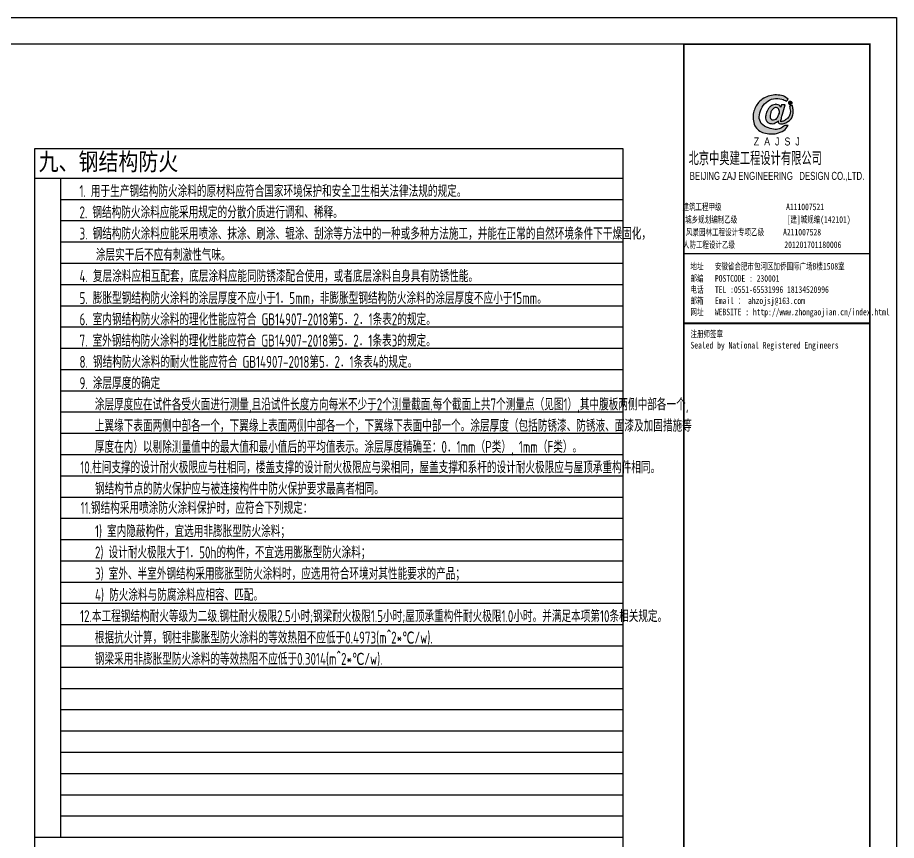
# Model space of a CAD drawing. Extents: x 180850 to 1400258, y 48356 to 327067.
# Drawn here: x 282058 to 305435, y 199095 to 220987 of the extents above; entities that cross this region are included whole.
import ezdxf
from ezdxf.enums import TextEntityAlignment as Align

# ---------------------------------------------------------------- set-up
doc = ezdxf.new("R2010")
doc.units = 0
doc.header["$LTSCALE"] = 1000
for name, color, linetype in [('BORDER', 7, 'Continuous'), ('NUM', 7, 'Continuous'), ('PUB_TITLE', 4, 'Continuous'), ('TEXT', 7, 'Continuous'), ('TK', 4, 'Continuous'), ('图签', 3, 'Continuous')]:
    doc.layers.add(name, color=color, linetype=linetype)
doc.styles.add('_gyy_title_Arial', font='arial.ttf', dxfattribs={"width": 0.7})
doc.styles.add('_gyy_title_ST', font='', dxfattribs={"width": 0.8})
doc.styles.add('HZ', font='txt.shx', dxfattribs={"width": 0.8, "bigfont": '000hztxt.shx'})
doc.styles.add('TSSD_Norm', font='tssdeng.shx', dxfattribs={"bigfont": 'hztxt.shx'})
doc.styles.get('_gyy_title_ST').set_extended_font_data('SimSun')

# ---------------------------------------------------------------- blocks, each defined once
blk = doc.blocks.new('dd')
at = {"layer": '图签'}
h = blk.add_hatch(color=5, dxfattribs=at)
h.set_gradient(color1=(0, 0, 255), color2=(36, 36, 255), one_color=1, tint=0.57)
h.paths.add_polyline_path([(452, 1270, -0.093206), (531, 1562, -0.136321), (716, 1807, -0.161039), (988, 1948, -0.108591), (1307, 1935, -0.049497), (1479, 1861, 0.062627), (1539, 1932, 0.094388), (1351, 2056, 0.136326), (854, 2062, 0.161722), (430, 1810, 0.133661), (243, 1435, 0.158414), (286, 937, 0.22517), (632, 669, 0.138663), (1107, 646, 0.074676), (1375, 753, 0.125344), (1543, 944, 0.006312), (1413, 948, -0.090385), (1244, 833, -0.096745), (1053, 797, -0.073845), (803, 850, -0.140868), (530, 1020, -0.160753)])
h = blk.add_hatch(color=5, dxfattribs=at)
h.set_gradient(color1=(0, 0, 255), color2=(36, 36, 255), one_color=1, tint=0.57)
h.paths.add_polyline_path([(1306, 1289, 0.011169), (1334, 1370, 0.005807), (1431, 1724, 0.01105), (1292, 1724, 0.016796), (1267, 1634, 0.125943), (1203, 1704, 0.083806), (1120, 1739, 0.082879), (1047, 1739, -0.008503), (952, 1710, 0.060057), (844, 1628, 0.086078), (774, 1532, 0.099424), (705, 1347, 0.12153), (690, 1225, 0.102644), (719, 1122, 0.056648), (797, 1042, 0.092914), (913, 1013, 0.194578), (1098, 1064, -0.002562), (1175, 1122, 0.064354), (1167, 1068, 0.172385), (1207, 1017, 0.105458), (1300, 1002, 0.086567), (1454, 1046, 0.047674), (1592, 1136, 0.166359), (1692, 1274, 0.096748), (1728, 1431, 0.03151), (1728, 1548, 0.041815), (1700, 1691, 0.007654), (1588, 1673, -0.009919), (1610, 1585, -0.068269), (1624, 1482, -0.105336), (1605, 1352, -0.14652), (1528, 1223, -0.070486), (1434, 1151, -0.077937), (1341, 1103, -0.127098), (1272, 1084, -0.114215), (1267, 1129, -0.007609)])
h.paths.add_polyline_path([(865, 1245, -0.099994), (863, 1328, -0.050974), (888, 1427, -0.120527), (938, 1529, -0.043888), (1002, 1595, -0.08446), (1063, 1619, -0.147309), (1127, 1607, -0.037474), (1177, 1572, -0.06931), (1209, 1507, -0.067662), (1213, 1431, -0.02676), (1211, 1413, 0.017209), (1183, 1329, -0.048815), (1120, 1223, -0.139096), (1046, 1163, -0.097991), (944, 1153, -0.085394), (909, 1169, -0.149141)], flags=16)
h = blk.add_hatch(color=1, dxfattribs=at)
h.set_gradient(color1=(255, 0, 0), color2=(255, 0, 0), tint=0.57)
h.paths.add_polyline_path([(1557, 1818, 0.386553), (1564, 1757, 0.170676), (1604, 1736, 0.082224), (1657, 1743, 0.087509), (1686, 1766, 0.264235), (1694, 1804, 0.244333), (1636, 1850, 0.30271)])
blk.add_lwpolyline([(1539, 1932, 0.094388), (1351, 2056, 0.136326), (854, 2062, 0.161722), (430, 1810, 0.133661), (243, 1435, 0.158414), (286, 937, 0.22517), (632, 669, 0.138663), (1107, 646, 0.074676), (1375, 753, 0.125344), (1543, 944, 0.006312), (1413, 948, -0.090385), (1244, 833, -0.096745), (1053, 797, -0.073845), (803, 850, -0.140868), (530, 1020, -0.160753), (452, 1270, -0.093206), (531, 1562, -0.136321), (716, 1807, -0.161039), (988, 1948, -0.108591), (1307, 1935, -0.049497), (1479, 1861, 0.062627)], format="xyb", close=True, dxfattribs=at)
for points in [[(1431, 1724, 0.011041), (1292, 1724, 0.016796), (1267, 1634, 0.125943), (1203, 1704, 0.083806), (1120, 1739, 0.082879), (1047, 1739, -0.008503), (952, 1710, 0.060057), (844, 1628, 0.086078), (774, 1532, 0.099424), (705, 1347, 0.12153), (690, 1225, 0.102644), (719, 1122, 0.056648), (797, 1042, 0.092914), (913, 1013, 0.194578), (1098, 1064, -0.002562), (1175, 1122, 0.064354), (1167, 1068, 0.172385), (1207, 1017, 0.105458), (1300, 1002, 0.086567), (1454, 1046, 0.047674), (1592, 1136, 0.166359), (1692, 1274, 0.096748), (1728, 1431, 0.03151), (1728, 1548, 0.041815), (1700, 1691, 0.007654), (1588, 1673, -0.009919), (1610, 1585, -0.068269), (1624, 1482, -0.105336), (1605, 1352, -0.14652), (1528, 1223, -0.070486), (1434, 1151, -0.077937), (1341, 1103, -0.127098), (1272, 1084, -0.114215), (1267, 1129, -0.007609), (1306, 1289, 0.011169), (1334, 1370, 0.005782), (1430, 1722, 0.069025)], [(1694, 1804, 0.243958), (1636, 1850, 0.303117), (1557, 1818, 0.386553), (1564, 1757, 0.170676), (1604, 1736, 0.082224), (1657, 1743, 0.087509), (1686, 1766, 0.264235), (1694, 1804, -7.823139)], [(1213, 1431, 0.067662), (1209, 1507, 0.06931), (1177, 1572, 0.037474), (1127, 1607, 0.147309), (1063, 1619, 0.08446), (1002, 1595, 0.043888), (938, 1529, 0.120527), (888, 1427, 0.050974), (863, 1328, 0.099994), (865, 1245, 0.149141), (909, 1169, 0.085394), (944, 1153, 0.097991), (1046, 1163, 0.139096), (1120, 1223, 0.048815), (1183, 1329, -0.017209), (1211, 1413, 0.02676), (1213, 1431, 0.441273)]]:
    blk.add_lwpolyline(points, format="xyb", dxfattribs=at)
at = {"insert": (246, 492), "char_height": 300, "width": 8000, "attachment_point": 1, "style": 'HZ'}
blk.add_mtext('{\\fArial|b0|i0|c0|p32;Z  A  J  S  J}', dxfattribs=at)

msp = doc.modelspace()

# ---------------------------------------------------------------- linework, layer by layer
at = {"layer": 'BORDER', "const_width": 35.35}
msp.add_lwpolyline([(247738.49, 179694.41), (247738.49, 220280.27), (304728.39, 220280.27), (304728.39, 179694.41)], close=True, dxfattribs=at)
at = {"layer": 'PUB_TITLE'}
msp.add_line((299778.89, 214707.31), (304728.39, 214707.31), dxfattribs=at)
msp.add_lwpolyline([(245970.81, 178987.34), (245970.81, 220987.34), (305435.46, 220987.34), (305435.46, 178987.34)], close=True, dxfattribs=at)
at = {"layer": 'PUB_TITLE', "const_width": 49.49}
msp.add_lwpolyline([(299778.89, 220280.27), (304728.39, 220280.27), (304728.39, 179694.41), (299778.89, 179694.41)], close=True, dxfattribs=at)
msp.add_lwpolyline([(299778.89, 212854.48), (304728.39, 212854.48)], dxfattribs=at)
at = {"layer": 'TK'}
for p, q in [((282512.62, 181600.35), (282512.62, 217506.72)), ((282512.62, 217506.72), (298154.6, 217506.72)), ((298154.6, 217506.72), (298154.6, 181600.35)), ((282512.62, 216716.34), (298154.6, 216716.34)), ((283212.15, 199180.99), (283212.15, 216716.34)), ((283212.15, 212191.09), (283212.15, 216716.34)), ((283212.15, 216150.68), (298154.6, 216150.68)), ((283212.15, 215585.03), (298154.6, 215585.03)), ((283212.15, 215019.37), (298154.6, 215019.37)), ((283212.15, 214453.71), (298154.6, 214453.71)), ((283212.15, 213888.06), (298154.6, 213888.06)), ((283212.15, 213322.4), (298154.6, 213322.4)), ((283212.15, 212756.74), (298154.6, 212756.74)), ((283212.15, 212191.09), (298154.6, 212191.09)), ((283212.15, 211625.43), (298154.6, 211625.43)), ((283212.15, 211059.77), (298154.6, 211059.77)), ((283212.15, 210494.12), (298154.6, 210494.12)), ((283212.15, 209928.46), (298154.6, 209928.46)), ((283212.15, 209362.8), (298154.6, 209362.8)), ((283212.15, 208797.15), (298154.6, 208797.15)), ((283212.15, 208231.49), (298154.6, 208231.49)), ((283212.15, 207665.84), (298154.6, 207665.84)), ((283212.15, 207100.18), (298154.6, 207100.18)), ((283212.15, 206534.52), (298154.6, 206534.52)), ((283212.15, 205968.87), (298154.6, 205968.87)), ((283212.15, 205403.21), (298154.6, 205403.21)), ((283212.15, 204837.55), (298154.6, 204837.55)), ((283212.15, 204271.9), (298154.6, 204271.9)), ((283212.15, 203706.24), (298154.6, 203706.24)), ((283212.15, 203140.58), (298154.6, 203140.58)), ((283212.15, 202574.93), (298154.6, 202574.93)), ((283212.15, 202009.27), (298154.6, 202009.27)), ((283212.15, 201443.61), (298154.6, 201443.61)), ((283212.15, 200877.96), (298154.6, 200877.96)), ((283212.15, 200312.3), (298154.6, 200312.3)), ((283212.15, 199746.64), (298154.6, 199746.64)), ((282512.62, 199180.99), (298154.6, 199180.99))]:
    msp.add_line(p, q, dxfattribs=at)

# ---------------------------------------------------------------- block references
at = {"layer": '图签', "xscale": 0.70707067020202, "yscale": 0.70707067020202, "zscale": 0.70707067020202}
msp.add_blockref('dd', (301465.68, 217448.9), dxfattribs=at)

# ---------------------------------------------------------------- texts
at = {"color": 1, "insert": (299906.34, 217418.42), "char_height": 359.1, "width": 9575.9995, "attachment_point": 1, "style": 'HZ'}
msp.add_mtext('北京中奥建工程设计有限公司', dxfattribs=at)
at = {"layer": 'NUM', "style": 'TSSD_Norm', "width": 0.7}
for s, p in [('1. 用于生产钢结构防火涂料的原材料应符合国家环境保护和安全卫生相关法律法规的规定。', (283705.03, 216212)), ('2. 钢结构防火涂料应能采用规定的分散介质进行调和、稀释。', (283705.03, 215646.35)), ('3. 钢结构防火涂料应能采用喷涂、抹涂、刷涂、辊涂、刮涂等方法中的一种或多种方法施工，并能在正常的自然环境条件下干燥固化，', (283705.03, 215080.69)), ('涂层实干后不应有刺激性气味。', (284140.75, 214515.03)), ('4. 复层涂料应相互配套，底层涂料应能同防锈漆配合使用，或者底层涂料自身具有防锈性能。', (283705.03, 213949.38)), ('6. 室内钢结构防火涂料的理化性能应符合 GB14907-2018第5．2．1条表2的规定。', (283705.03, 212799.72)), ('7. 室外钢结构防火涂料的理化性能应符合 GB14907-2018第5．2．1条表3的规定。', (283705.03, 212234.07)), ('8. 钢结构防火涂料的耐火性能应符合 GB14907-2018第5．2．1条表4的规定。', (283705.03, 211668.41)), ('9. 涂层厚度的确定   ', (283705.03, 211102.75)), ('涂层厚度应在试件各受火面进行测量,且沿试件长度方向每米不少于2个测量截面.每个截面上共7个测量点（见图1）,其中腹板两侧中部各一个,', (284112.06, 210537.1)), ('上翼缘下表面两侧中部各一个，下翼缘上表面两侧中部各一个，下翼缘下表面中部一个。涂层厚度（包括防锈漆、防锈液、面漆及加固措施等', (284112.06, 209971.44)), ('厚度在内）以剔除测量值中的最大值和最小值后的平均值表示。涂层厚度精确至：0．1mm（P类）, 1mm（F类）。', (284112.06, 209405.79))]:
    msp.add_text(s, height=318.1818, dxfattribs=at).set_placement(p)
at = {"layer": 'NUM', "color": 1, "style": 'TSSD_Norm', "width": 0.7}
for s, p in [('5. 膨胀型钢结构防火涂料的涂层厚度不应小于1．5mm，非膨胀型钢结构防火涂料的涂层厚度不应小于15mm。', (283705.03, 213365.38)), ('10.柱间支撑的设计耐火极限应与柱相同，楼盖支撑的设计耐火极限应与梁相同，屋盖支撑和系杆的设计耐火极限应与屋顶承重构件相同。', (283725.12, 208861.04)), ('钢结构节点的防火保护应与被连接构件中防火保护要求最高者相同。', (284117.05, 208295.27)), ('12.本工程钢结构耐火等级为二级.钢柱耐火极限2.5小时;钢梁耐火极限1.5小时;屋顶承重构件耐火极限1.0小时。并满足本项第10条相关规定。  ', (283720.05, 204903.11)), ('根据抗火计算，钢柱非膨胀型防火涂料的等效热阻不应低于0.4973(m^ 2*℃/w).', (284112.85, 204331.83)), ('钢梁采用非膨胀型防火涂料的等效热阻不应低于0.3014(m^ 2*℃/w).', (284112.85, 203766.17))]:
    msp.add_text(s, height=318.1818, dxfattribs=at).set_placement(p)
at = {"layer": 'NUM', "color": 4, "style": 'TSSD_Norm', "width": 0.7}
for s, p in [('11.钢结构采用喷涂防火涂料保护时，应符合下列规定：         ', (283733.72, 207782.5)), ('1) 室内隐蔽构件，宜选用非膨胀型防火涂料；', (284117.05, 207163.96)), ('2) 设计耐火极限大于1．50h的构件，不宜选用膨胀型防火涂料；     ', (284117.05, 206598.3)), ('3) 室外、半室外钢结构采用膨胀型防火涂料时，应选用符合环境对其性能要求的产品；     ', (284117.05, 206032.64)), ('4) 防火涂料与防腐涂料应相容、匹配。     ', (284117.05, 205466.99))]:
    msp.add_text(s, height=318.1818, dxfattribs=at).set_placement(p)
at = {"layer": 'PUB_TITLE', "width": 0.7}
for s, height, style, p in [('BEIJING ZAJ ENGINEERING   DESIGN CO.,LTD.', 212.121, '_gyy_title_Arial', (302259.44, 216669.81)), ('      建筑工程甲级                 A111007521             ', 176.7675, '_gyy_title_ST', (301980.81, 215863.34)), ('城乡规划编制乙级             [建]城规编(142101)', 176.7675, '_gyy_title_ST', (302016.29, 215526.34)), ('     风景园林工程设计专项乙级     A211007528           ', 176.7675, '_gyy_title_ST', (301937.09, 215190.02)), ('人防工程设计乙级             201201701180006', 176.7675, '_gyy_title_ST', (301862.89, 214856.43))]:
    msp.add_text(s, height=height, dxfattribs=dict(at, style=style)).set_placement(p, align=Align.CENTER)
at = {"layer": 'PUB_TITLE', "style": '_gyy_title_ST', "width": 0.7}
for s, height, p in [('地址   安徽省合肥市包河区加侨国际广场B楼1508室', 176.7675, (299957.81, 214282.14)), ('邮编   POSTCODE : 230001', 176.7675, (299957.81, 213959.26)), ('电话   TEL :0551-65531996 18134520996', 176.7675, (299957.81, 213662.29)), ('邮箱   Email ： ahzojsj@163.com', 176.7675, (299957.81, 213365.32)), ('网址   WEBSITE : http://www.zhongaojian.cn/index.html', 176.7675, (299957.81, 213066.6)), ('注册师签章', 176.767, (299957.81, 212479.74)), ('Sealed by National Registered Engineers', 176.7675, (299958.77, 212182.77))]:
    msp.add_text(s, height=height, dxfattribs=at).set_placement(p)
at = {"layer": 'TEXT', "color": 6, "style": 'TSSD_Norm'}
msp.add_text('九、钢结构防火', height=530.303, dxfattribs=at).set_placement((282619.16, 216871.77))

doc.saveas('drawing.dxf')
